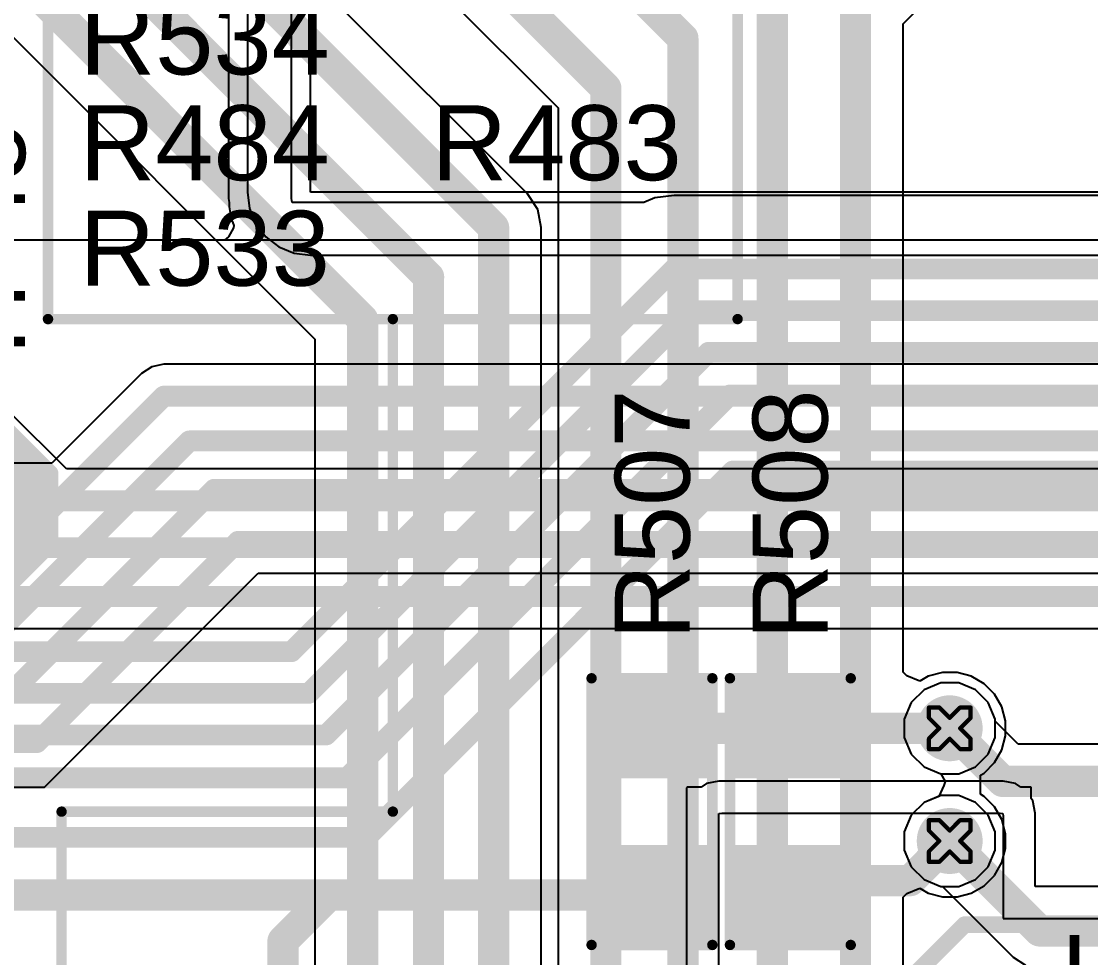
# Model space of a CAD drawing. Header units: inches. Extents: x 0 to 5379, y 0 to 5429.
# Drawn here: x 86.37 to 99.41, y 138.62 to 150.04 of the extents above; entities that cross this region are included whole.
import ezdxf

# ---------------------------------------------------------------- set-up
doc = ezdxf.new("R2010")
doc.units = ezdxf.units.IN
for name, color, linetype in [('Bottom Layer', 5, 'Continuous'), ('Bottom Solder', 6, 'Continuous'), ('Drill Drawing', 1, 'Continuous'), ('GND01', 16, 'Continuous'), ('GND02', 76, 'Continuous'), ('PWR', 156, 'Continuous'), ('SIG 01', 90, 'Continuous'), ('Top Layer', 1, 'Continuous'), ('Top Overlay', 2, 'Continuous'), ('Top Paste', 8, 'Continuous'), ('Top Solder', 216, 'Continuous'), ('Via Holes', 16, 'Continuous')]:
    doc.layers.add(name, color=color, linetype=linetype)
doc.styles.add('Arial', font='', dxfattribs={"height": 0.2})
doc.styles.get('Arial').set_extended_font_data('Arial')

# ---------------------------------------------------------------- blocks, each defined once
blk = doc.blocks.new('T__________154')
at = {"layer": 'Top Layer'}
blk.add_hatch(color=1, dxfattribs=at).paths.add_polyline_path([(0.381, 0.762), (-0.381, 0.762), (-0.762, 0.381), (-0.762, -0.381), (-0.381, -0.762), (0.381, -0.762), (0.762, -0.381), (0.762, 0.381)])
at = {"layer": 'Top Paste'}
blk.add_hatch(color=8, dxfattribs=at).paths.add_polyline_path([(0.381, 0.762), (-0.381, 0.762), (-0.762, 0.381), (-0.762, -0.381), (-0.381, -0.762), (0.381, -0.762), (0.762, -0.381), (0.762, 0.381)])
at = {"layer": 'Top Solder'}
blk.add_hatch(color=216, dxfattribs=at).paths.add_polyline_path([(0.432, 0.864), (-0.432, 0.864), (-0.864, 0.432), (-0.864, -0.432), (-0.432, -0.864), (0.432, -0.864), (0.864, -0.432), (0.864, 0.432)])
at = {"layer": 'Top Overlay'}
for points in [[(-0.432, 0.94, 0.2, 0.2, 0), (-0.94, 0.432, 0.2, 0.2, 0)], [(0.432, 0.94, 0.2, 0.2, 0), (-0.432, 0.94, 0.2, 0.2, 0)], [(0.94, 0.432, 0.2, 0.2, 0), (0.432, 0.94, 0.2, 0.2, 0)], [(-0.94, 0.432, 0.2, 0.2, 0), (-0.94, -0.432, 0.2, 0.2, 0)], [(0.94, 0.432, 0.2, 0.2, 0), (0.94, -0.432, 0.2, 0.2, 0)], [(-0.432, -0.94, 0.2, 0.2, 0), (-0.94, -0.432, 0.2, 0.2, 0)], [(0.94, -0.432, 0.2, 0.2, 0), (0.432, -0.94, 0.2, 0.2, 0)], [(0.432, -0.94, 0.2, 0.2, 0), (-0.432, -0.94, 0.2, 0.2, 0)]]:
    blk.add_lwpolyline(points, format="xyseb", dxfattribs=at)
for points in [[(-0.482, 0.94, 0.1, 0.1, 1), (-0.382, 0.94, 0.1, 0.1, 1)], [(-0.482, 0.94, 0.1, 0.1, 1), (-0.382, 0.94, 0.1, 0.1, 1)], [(0.382, 0.94, 0.1, 0.1, 1), (0.482, 0.94, 0.1, 0.1, 1)], [(0.382, 0.94, 0.1, 0.1, 1), (0.482, 0.94, 0.1, 0.1, 1)], [(-0.99, 0.432, 0.1, 0.1, 1), (-0.89, 0.432, 0.1, 0.1, 1)], [(-0.99, 0.432, 0.1, 0.1, 1), (-0.89, 0.432, 0.1, 0.1, 1)], [(0.89, 0.432, 0.1, 0.1, 1), (0.99, 0.432, 0.1, 0.1, 1)], [(0.89, 0.432, 0.1, 0.1, 1), (0.99, 0.432, 0.1, 0.1, 1)], [(-0.99, -0.432, 0.1, 0.1, 1), (-0.89, -0.432, 0.1, 0.1, 1)], [(-0.99, -0.432, 0.1, 0.1, 1), (-0.89, -0.432, 0.1, 0.1, 1)], [(0.89, -0.432, 0.1, 0.1, 1), (0.99, -0.432, 0.1, 0.1, 1)], [(0.89, -0.432, 0.1, 0.1, 1), (0.99, -0.432, 0.1, 0.1, 1)], [(-0.482, -0.94, 0.1, 0.1, 1), (-0.382, -0.94, 0.1, 0.1, 1)], [(-0.482, -0.94, 0.1, 0.1, 1), (-0.382, -0.94, 0.1, 0.1, 1)], [(0.382, -0.94, 0.1, 0.1, 1), (0.482, -0.94, 0.1, 0.1, 1)], [(0.382, -0.94, 0.1, 0.1, 1), (0.482, -0.94, 0.1, 0.1, 1)]]:
    blk.add_lwpolyline(points, format="xyseb", close=True, dxfattribs=at)
blk = doc.blocks.new('R___0805_270')
at = {"layer": 'Top Layer'}
for points in [[(-1.524, 0.635), (-0.508, 0.635), (-0.508, -0.635), (-1.524, -0.635)], [(0.508, 0.635), (1.524, 0.635), (1.524, -0.635), (0.508, -0.635)]]:
    blk.add_hatch(color=1, dxfattribs=at).paths.add_polyline_path(points)
at = {"layer": 'Top Paste'}
for points in [[(-1.524, 0.635), (-0.508, 0.635), (-0.508, -0.635), (-1.524, -0.635)], [(0.508, 0.635), (1.524, 0.635), (1.524, -0.635), (0.508, -0.635)]]:
    blk.add_hatch(color=8, dxfattribs=at).paths.add_polyline_path(points)
at = {"layer": 'Top Solder'}
for points in [[(-1.6256, 0.7366), (-0.4064, 0.7366), (-0.4064, -0.7366), (-1.6256, -0.7366)], [(0.4064, 0.7366), (1.6256, 0.7366), (1.6256, -0.7366), (0.4064, -0.7366)]]:
    blk.add_hatch(color=216, dxfattribs=at).paths.add_polyline_path(points)
at = {"layer": 'Top Overlay'}
for points in [[(-1.6256, -0.7366, 0.127, 0.127, 0), (-1.6256, 0.7366, 0.127, 0.127, 0)], [(1.6256, 0.7366, 0.127, 0.127, 0), (-1.6256, 0.7366, 0.127, 0.127, 0)], [(1.6256, -0.7366, 0.127, 0.127, 0), (1.6256, 0.7366, 0.127, 0.127, 0)], [(1.6256, -0.7366, 0.127, 0.127, 0), (-1.6256, -0.7366, 0.127, 0.127, 0)]]:
    blk.add_lwpolyline(points, format="xyseb", dxfattribs=at)
for points in [[(-1.65735, 0.7366, 0.0635, 0.0635, 1), (-1.59385, 0.7366, 0.0635, 0.0635, 1)], [(-1.65735, 0.7366, 0.0635, 0.0635, 1), (-1.59385, 0.7366, 0.0635, 0.0635, 1)], [(1.59385, 0.7366, 0.0635, 0.0635, 1), (1.65735, 0.7366, 0.0635, 0.0635, 1)], [(1.59385, 0.7366, 0.0635, 0.0635, 1), (1.65735, 0.7366, 0.0635, 0.0635, 1)], [(-1.65735, -0.7366, 0.0635, 0.0635, 1), (-1.59385, -0.7366, 0.0635, 0.0635, 1)], [(-1.65735, -0.7366, 0.0635, 0.0635, 1), (-1.59385, -0.7366, 0.0635, 0.0635, 1)], [(1.59385, -0.7366, 0.0635, 0.0635, 1), (1.65735, -0.7366, 0.0635, 0.0635, 1)], [(1.59385, -0.7366, 0.0635, 0.0635, 1), (1.65735, -0.7366, 0.0635, 0.0635, 1)]]:
    blk.add_lwpolyline(points, format="xyseb", close=True, dxfattribs=at)
blk = doc.blocks.new('R___0805_271')
at = {"layer": 'Top Layer'}
for points in [[(-1.524, 0.635), (-0.508, 0.635), (-0.508, -0.635), (-1.524, -0.635)], [(0.508, 0.635), (1.524, 0.635), (1.524, -0.635), (0.508, -0.635)]]:
    blk.add_hatch(color=1, dxfattribs=at).paths.add_polyline_path(points)
at = {"layer": 'Top Paste'}
for points in [[(-1.524, 0.635), (-0.508, 0.635), (-0.508, -0.635), (-1.524, -0.635)], [(0.508, 0.635), (1.524, 0.635), (1.524, -0.635), (0.508, -0.635)]]:
    blk.add_hatch(color=8, dxfattribs=at).paths.add_polyline_path(points)
at = {"layer": 'Top Solder'}
for points in [[(-1.6256, 0.7366), (-0.4064, 0.7366), (-0.4064, -0.7366), (-1.6256, -0.7366)], [(0.4064, 0.7366), (1.6256, 0.7366), (1.6256, -0.7366), (0.4064, -0.7366)]]:
    blk.add_hatch(color=216, dxfattribs=at).paths.add_polyline_path(points)
at = {"layer": 'Top Overlay'}
for points in [[(-1.6256, 0.7366, 0.127, 0.127, 0), (-1.6256, -0.7366, 0.127, 0.127, 0)], [(-1.6256, 0.7366, 0.127, 0.127, 0), (1.6256, 0.7366, 0.127, 0.127, 0)], [(1.6256, 0.7366, 0.127, 0.127, 0), (1.6256, -0.7366, 0.127, 0.127, 0)], [(-1.6256, -0.7366, 0.127, 0.127, 0), (1.6256, -0.7366, 0.127, 0.127, 0)]]:
    blk.add_lwpolyline(points, format="xyseb", dxfattribs=at)
for points in [[(-1.65735, 0.7366, 0.0635, 0.0635, 1), (-1.59385, 0.7366, 0.0635, 0.0635, 1)], [(-1.65735, 0.7366, 0.0635, 0.0635, 1), (-1.59385, 0.7366, 0.0635, 0.0635, 1)], [(1.59385, 0.7366, 0.0635, 0.0635, 1), (1.65735, 0.7366, 0.0635, 0.0635, 1)], [(1.59385, 0.7366, 0.0635, 0.0635, 1), (1.65735, 0.7366, 0.0635, 0.0635, 1)], [(-1.65735, -0.7366, 0.0635, 0.0635, 1), (-1.59385, -0.7366, 0.0635, 0.0635, 1)], [(-1.65735, -0.7366, 0.0635, 0.0635, 1), (-1.59385, -0.7366, 0.0635, 0.0635, 1)], [(1.59385, -0.7366, 0.0635, 0.0635, 1), (1.65735, -0.7366, 0.0635, 0.0635, 1)], [(1.59385, -0.7366, 0.0635, 0.0635, 1), (1.65735, -0.7366, 0.0635, 0.0635, 1)]]:
    blk.add_lwpolyline(points, format="xyseb", close=True, dxfattribs=at)

msp = doc.modelspace()

# ---------------------------------------------------------------- hatches: boundary and pattern name
at = {"layer": 'Bottom Layer'}
h = msp.add_hatch(color=5, dxfattribs=at)
edge = h.paths.add_edge_path()
edge.add_arc((97.69, 141.419), 0.3, 0, 360)
h = msp.add_hatch(color=5, dxfattribs=at)
edge = h.paths.add_edge_path()
edge.add_arc((97.69, 140.045), 0.3, 0, 360)
at = {"layer": 'Bottom Solder'}
h = msp.add_hatch(color=6, dxfattribs=at)
edge = h.paths.add_edge_path()
edge.add_arc((97.69, 141.419), 0.402, 0, 360)
h = msp.add_hatch(color=6, dxfattribs=at)
edge = h.paths.add_edge_path()
edge.add_arc((97.69, 140.045), 0.402, 0, 360)
at = {"layer": 'GND01'}
h = msp.add_hatch(color=16, dxfattribs=at)
edge = h.paths.add_edge_path()
edge.add_arc((97.69, 141.419), 0.3, 0, 360)
h = msp.add_hatch(color=16, dxfattribs=at)
edge = h.paths.add_edge_path()
edge.add_arc((97.69, 140.045), 0.3, 0, 360)
at = {"layer": 'GND02'}
h = msp.add_hatch(color=76, dxfattribs=at)
edge = h.paths.add_edge_path()
edge.add_arc((97.69, 141.419), 0.3, 0, 360)
h = msp.add_hatch(color=76, dxfattribs=at)
edge = h.paths.add_edge_path()
edge.add_arc((97.69, 140.045), 0.3, 0, 360)
at = {"layer": 'PWR'}
h = msp.add_hatch(color=156, dxfattribs=at)
edge = h.paths.add_edge_path()
edge.add_arc((97.69, 141.419), 0.3, 0, 360)
h = msp.add_hatch(color=156, dxfattribs=at)
edge = h.paths.add_edge_path()
edge.add_arc((97.69, 140.045), 0.3, 0, 360)
at = {"layer": 'SIG 01'}
h = msp.add_hatch(color=90, dxfattribs=at)
edge = h.paths.add_edge_path()
edge.add_arc((97.69, 141.419), 0.3, 0, 360)
h = msp.add_hatch(color=90, dxfattribs=at)
edge = h.paths.add_edge_path()
edge.add_arc((97.69, 140.045), 0.3, 0, 360)
at = {"layer": 'Top Layer'}
h = msp.add_hatch(color=1, dxfattribs=at)
edge = h.paths.add_edge_path()
edge.add_arc((97.69, 141.419), 0.3, 0, 360)
h = msp.add_hatch(color=1, dxfattribs=at)
edge = h.paths.add_edge_path()
edge.add_arc((97.69, 140.045), 0.3, 0, 360)
at = {"layer": 'Top Solder'}
h = msp.add_hatch(color=216, dxfattribs=at)
edge = h.paths.add_edge_path()
edge.add_arc((97.69, 141.419), 0.402, 0, 360)
h = msp.add_hatch(color=216, dxfattribs=at)
edge = h.paths.add_edge_path()
edge.add_arc((97.69, 140.045), 0.402, 0, 360)
at = {"layer": 'Via Holes'}
h = msp.add_hatch(color=7, dxfattribs=at)
edge = h.paths.add_edge_path()
edge.add_arc((97.69, 141.419), 0.15, 0, 360)
h = msp.add_hatch(color=7, dxfattribs=at)
edge = h.paths.add_edge_path()
edge.add_arc((97.69, 140.045), 0.15, 0, 360)

# ---------------------------------------------------------------- linework, layer by layer
at = {"layer": 'Bottom Layer'}
for p, q in [((89.122, 168.798), (89.122, 147.955)), ((89.891, 147.955), (89.891, 168.798)), ((89.122, 147.955), (89.148, 147.756)), ((116.11, 147.955), (89.891, 147.955)), ((89.148, 147.756), (89.225, 147.571)), ((89.225, 147.571), (89.347, 147.412)), ((89.347, 147.412), (89.506, 147.289)), ((89.506, 147.289), (89.692, 147.213)), ((89.692, 147.213), (89.891, 147.186)), ((89.891, 147.186), (111.665, 147.186)), ((86.916, 144.581), (86.226, 145.271)), ((103.92, 144.581), (86.916, 144.581)), ((79.979, 142.636), (99.555, 142.636)), ((97.58, 141.973), (97.377, 141.888)), ((97.801, 141.973), (97.58, 141.973)), ((98.004, 141.888), (97.801, 141.973)), ((97.377, 141.888), (97.221, 141.732)), ((98.16, 141.732), (98.004, 141.888)), ((97.221, 141.732), (97.136, 141.529)), ((98.244, 141.529), (98.16, 141.732)), ((97.136, 141.529), (97.136, 141.308)), ((98.244, 141.505), (98.244, 141.529)), ((98.526, 141.224), (98.244, 141.505)), ((97.136, 141.308), (97.221, 141.105)), ((101.419, 141.224), (98.526, 141.224)), ((97.221, 141.105), (97.377, 140.949)), ((97.377, 140.949), (97.58, 140.865)), ((97.58, 140.865), (97.633, 140.77)), ((97.633, 140.77), (97.618, 140.722)), ((97.618, 140.722), (97.557, 140.589)), ((97.377, 140.514), (97.221, 140.358)), ((97.557, 140.589), (97.377, 140.514)), ((97.221, 140.358), (97.136, 140.155)), ((97.136, 140.155), (97.136, 139.934)), ((97.136, 139.934), (97.221, 139.731)), ((97.221, 139.731), (97.377, 139.575)), ((97.377, 139.575), (97.58, 139.491)), ((97.58, 139.491), (97.603, 139.491)), ((97.603, 139.491), (98.466, 138.628)), ((98.466, 138.628), (98.466, 138.628)), ((98.466, 138.628), (98.613, 138.53))]:
    msp.add_line(p, q, dxfattribs=at)
for points in [[(85.776, 145.172, 0.254, 0.254, 0), (86.755, 144.193, 0.254, 0.254, 0)], [(86.755, 144.193, 0.254, 0.254, 0), (104.801, 144.193, 0.254, 0.254, 0)], [(80.189, 143.622, 0.254, 0.254, 0), (104.321, 143.622, 0.254, 0.254, 0)], [(79.731, 143.025, 0.254, 0.254, 0), (103.829, 143.025, 0.254, 0.254, 0)], [(97.69, 141.419, 0.381, 0.381, 0), (98.338, 140.771, 0.381, 0.381, 0)], [(98.338, 140.771, 0.381, 0.381, 0), (101.99, 140.771, 0.381, 0.381, 0)], [(97.69, 140.045, 0.381, 0.381, 0), (98.786, 138.949, 0.381, 0.381, 0)], [(98.786, 138.949, 0.381, 0.381, 0), (102.533, 138.949, 0.381, 0.381, 0)]]:
    msp.add_lwpolyline(points, format="xyseb", dxfattribs=at)
for points in [[(86.691, 144.193, 0.127, 0.127, 1), (86.818, 144.193, 0.127, 0.127, 1)], [(86.691, 144.193, 0.127, 0.127, 1), (86.818, 144.193, 0.127, 0.127, 1)], [(97.595, 141.419, 0.191, 0.191, 1), (97.786, 141.419, 0.191, 0.191, 1)], [(98.243, 140.771, 0.191, 0.191, 1), (98.433, 140.771, 0.191, 0.191, 1)], [(98.243, 140.771, 0.191, 0.191, 1), (98.433, 140.771, 0.191, 0.191, 1)], [(97.595, 140.045, 0.191, 0.191, 1), (97.786, 140.045, 0.191, 0.191, 1)], [(98.691, 138.949, 0.191, 0.191, 1), (98.882, 138.949, 0.191, 0.191, 1)], [(98.691, 138.949, 0.191, 0.191, 1), (98.882, 138.949, 0.191, 0.191, 1)]]:
    msp.add_lwpolyline(points, format="xyseb", close=True, dxfattribs=at)
at = {"layer": 'Drill Drawing'}
for points in [[(97.436, 141.546, 0.0508, 0.0508, 0), (97.436, 141.673, 0.0508, 0.0508, 0)], [(97.436, 141.673, 0.0508, 0.0508, 0), (97.563, 141.673, 0.0508, 0.0508, 0)], [(97.563, 141.673, 0.0508, 0.0508, 0), (97.69, 141.546, 0.0508, 0.0508, 0)], [(97.69, 141.546, 0.0508, 0.0508, 0), (97.817, 141.673, 0.0508, 0.0508, 0)], [(97.817, 141.673, 0.0508, 0.0508, 0), (97.944, 141.673, 0.0508, 0.0508, 0)], [(97.944, 141.546, 0.0508, 0.0508, 0), (97.944, 141.673, 0.0508, 0.0508, 0)], [(97.436, 141.546, 0.0508, 0.0508, 0), (97.563, 141.419, 0.0508, 0.0508, 0)], [(97.817, 141.419, 0.0508, 0.0508, 0), (97.944, 141.546, 0.0508, 0.0508, 0)], [(97.436, 141.292, 0.0508, 0.0508, 0), (97.563, 141.419, 0.0508, 0.0508, 0)], [(97.817, 141.419, 0.0508, 0.0508, 0), (97.944, 141.292, 0.0508, 0.0508, 0)], [(97.436, 141.165, 0.0508, 0.0508, 0), (97.436, 141.292, 0.0508, 0.0508, 0)], [(97.563, 141.165, 0.0508, 0.0508, 0), (97.69, 141.292, 0.0508, 0.0508, 0)], [(97.69, 141.292, 0.0508, 0.0508, 0), (97.817, 141.165, 0.0508, 0.0508, 0)], [(97.944, 141.165, 0.0508, 0.0508, 0), (97.944, 141.292, 0.0508, 0.0508, 0)], [(97.436, 141.165, 0.0508, 0.0508, 0), (97.563, 141.165, 0.0508, 0.0508, 0)], [(97.817, 141.165, 0.0508, 0.0508, 0), (97.944, 141.165, 0.0508, 0.0508, 0)], [(97.436, 140.172, 0.0508, 0.0508, 0), (97.436, 140.299, 0.0508, 0.0508, 0)], [(97.436, 140.299, 0.0508, 0.0508, 0), (97.563, 140.299, 0.0508, 0.0508, 0)], [(97.563, 140.299, 0.0508, 0.0508, 0), (97.69, 140.172, 0.0508, 0.0508, 0)], [(97.69, 140.172, 0.0508, 0.0508, 0), (97.817, 140.299, 0.0508, 0.0508, 0)], [(97.817, 140.299, 0.0508, 0.0508, 0), (97.944, 140.299, 0.0508, 0.0508, 0)], [(97.944, 140.172, 0.0508, 0.0508, 0), (97.944, 140.299, 0.0508, 0.0508, 0)], [(97.436, 140.172, 0.0508, 0.0508, 0), (97.563, 140.045, 0.0508, 0.0508, 0)], [(97.817, 140.045, 0.0508, 0.0508, 0), (97.944, 140.172, 0.0508, 0.0508, 0)], [(97.436, 139.918, 0.0508, 0.0508, 0), (97.563, 140.045, 0.0508, 0.0508, 0)], [(97.817, 140.045, 0.0508, 0.0508, 0), (97.944, 139.918, 0.0508, 0.0508, 0)], [(97.436, 139.791, 0.0508, 0.0508, 0), (97.436, 139.918, 0.0508, 0.0508, 0)], [(97.563, 139.791, 0.0508, 0.0508, 0), (97.69, 139.918, 0.0508, 0.0508, 0)], [(97.69, 139.918, 0.0508, 0.0508, 0), (97.817, 139.791, 0.0508, 0.0508, 0)], [(97.944, 139.791, 0.0508, 0.0508, 0), (97.944, 139.918, 0.0508, 0.0508, 0)], [(97.436, 139.791, 0.0508, 0.0508, 0), (97.563, 139.791, 0.0508, 0.0508, 0)], [(97.817, 139.791, 0.0508, 0.0508, 0), (97.944, 139.791, 0.0508, 0.0508, 0)]]:
    msp.add_lwpolyline(points, format="xyseb", dxfattribs=at)
for points in [[(97.424, 141.673, 0.0254, 0.0254, 1), (97.449, 141.673, 0.0254, 0.0254, 1)], [(97.424, 141.673, 0.0254, 0.0254, 1), (97.449, 141.673, 0.0254, 0.0254, 1)], [(97.551, 141.673, 0.0254, 0.0254, 1), (97.576, 141.673, 0.0254, 0.0254, 1)], [(97.551, 141.673, 0.0254, 0.0254, 1), (97.576, 141.673, 0.0254, 0.0254, 1)], [(97.805, 141.673, 0.0254, 0.0254, 1), (97.83, 141.673, 0.0254, 0.0254, 1)], [(97.805, 141.673, 0.0254, 0.0254, 1), (97.83, 141.673, 0.0254, 0.0254, 1)], [(97.932, 141.673, 0.0254, 0.0254, 1), (97.957, 141.673, 0.0254, 0.0254, 1)], [(97.932, 141.673, 0.0254, 0.0254, 1), (97.957, 141.673, 0.0254, 0.0254, 1)], [(97.424, 141.546, 0.0254, 0.0254, 1), (97.449, 141.546, 0.0254, 0.0254, 1)], [(97.424, 141.546, 0.0254, 0.0254, 1), (97.449, 141.546, 0.0254, 0.0254, 1)], [(97.678, 141.546, 0.0254, 0.0254, 1), (97.703, 141.546, 0.0254, 0.0254, 1)], [(97.678, 141.546, 0.0254, 0.0254, 1), (97.703, 141.546, 0.0254, 0.0254, 1)], [(97.932, 141.546, 0.0254, 0.0254, 1), (97.957, 141.546, 0.0254, 0.0254, 1)], [(97.932, 141.546, 0.0254, 0.0254, 1), (97.957, 141.546, 0.0254, 0.0254, 1)], [(97.551, 141.419, 0.0254, 0.0254, 1), (97.576, 141.419, 0.0254, 0.0254, 1)], [(97.551, 141.419, 0.0254, 0.0254, 1), (97.576, 141.419, 0.0254, 0.0254, 1)], [(97.805, 141.419, 0.0254, 0.0254, 1), (97.83, 141.419, 0.0254, 0.0254, 1)], [(97.805, 141.419, 0.0254, 0.0254, 1), (97.83, 141.419, 0.0254, 0.0254, 1)], [(97.424, 141.292, 0.0254, 0.0254, 1), (97.449, 141.292, 0.0254, 0.0254, 1)], [(97.424, 141.292, 0.0254, 0.0254, 1), (97.449, 141.292, 0.0254, 0.0254, 1)], [(97.678, 141.292, 0.0254, 0.0254, 1), (97.703, 141.292, 0.0254, 0.0254, 1)], [(97.678, 141.292, 0.0254, 0.0254, 1), (97.703, 141.292, 0.0254, 0.0254, 1)], [(97.932, 141.292, 0.0254, 0.0254, 1), (97.957, 141.292, 0.0254, 0.0254, 1)], [(97.932, 141.292, 0.0254, 0.0254, 1), (97.957, 141.292, 0.0254, 0.0254, 1)], [(97.424, 141.165, 0.0254, 0.0254, 1), (97.449, 141.165, 0.0254, 0.0254, 1)], [(97.424, 141.165, 0.0254, 0.0254, 1), (97.449, 141.165, 0.0254, 0.0254, 1)], [(97.551, 141.165, 0.0254, 0.0254, 1), (97.576, 141.165, 0.0254, 0.0254, 1)], [(97.551, 141.165, 0.0254, 0.0254, 1), (97.576, 141.165, 0.0254, 0.0254, 1)], [(97.805, 141.165, 0.0254, 0.0254, 1), (97.83, 141.165, 0.0254, 0.0254, 1)], [(97.805, 141.165, 0.0254, 0.0254, 1), (97.83, 141.165, 0.0254, 0.0254, 1)], [(97.932, 141.165, 0.0254, 0.0254, 1), (97.957, 141.165, 0.0254, 0.0254, 1)], [(97.932, 141.165, 0.0254, 0.0254, 1), (97.957, 141.165, 0.0254, 0.0254, 1)], [(97.424, 140.299, 0.0254, 0.0254, 1), (97.449, 140.299, 0.0254, 0.0254, 1)], [(97.424, 140.299, 0.0254, 0.0254, 1), (97.449, 140.299, 0.0254, 0.0254, 1)], [(97.551, 140.299, 0.0254, 0.0254, 1), (97.576, 140.299, 0.0254, 0.0254, 1)], [(97.551, 140.299, 0.0254, 0.0254, 1), (97.576, 140.299, 0.0254, 0.0254, 1)], [(97.805, 140.299, 0.0254, 0.0254, 1), (97.83, 140.299, 0.0254, 0.0254, 1)], [(97.805, 140.299, 0.0254, 0.0254, 1), (97.83, 140.299, 0.0254, 0.0254, 1)], [(97.932, 140.299, 0.0254, 0.0254, 1), (97.957, 140.299, 0.0254, 0.0254, 1)], [(97.932, 140.299, 0.0254, 0.0254, 1), (97.957, 140.299, 0.0254, 0.0254, 1)], [(97.424, 140.172, 0.0254, 0.0254, 1), (97.449, 140.172, 0.0254, 0.0254, 1)], [(97.424, 140.172, 0.0254, 0.0254, 1), (97.449, 140.172, 0.0254, 0.0254, 1)], [(97.678, 140.172, 0.0254, 0.0254, 1), (97.703, 140.172, 0.0254, 0.0254, 1)], [(97.678, 140.172, 0.0254, 0.0254, 1), (97.703, 140.172, 0.0254, 0.0254, 1)], [(97.932, 140.172, 0.0254, 0.0254, 1), (97.957, 140.172, 0.0254, 0.0254, 1)], [(97.932, 140.172, 0.0254, 0.0254, 1), (97.957, 140.172, 0.0254, 0.0254, 1)], [(97.551, 140.045, 0.0254, 0.0254, 1), (97.576, 140.045, 0.0254, 0.0254, 1)], [(97.551, 140.045, 0.0254, 0.0254, 1), (97.576, 140.045, 0.0254, 0.0254, 1)], [(97.805, 140.045, 0.0254, 0.0254, 1), (97.83, 140.045, 0.0254, 0.0254, 1)], [(97.805, 140.045, 0.0254, 0.0254, 1), (97.83, 140.045, 0.0254, 0.0254, 1)], [(97.424, 139.918, 0.0254, 0.0254, 1), (97.449, 139.918, 0.0254, 0.0254, 1)], [(97.424, 139.918, 0.0254, 0.0254, 1), (97.449, 139.918, 0.0254, 0.0254, 1)], [(97.678, 139.918, 0.0254, 0.0254, 1), (97.703, 139.918, 0.0254, 0.0254, 1)], [(97.678, 139.918, 0.0254, 0.0254, 1), (97.703, 139.918, 0.0254, 0.0254, 1)], [(97.932, 139.918, 0.0254, 0.0254, 1), (97.957, 139.918, 0.0254, 0.0254, 1)], [(97.932, 139.918, 0.0254, 0.0254, 1), (97.957, 139.918, 0.0254, 0.0254, 1)], [(97.424, 139.791, 0.0254, 0.0254, 1), (97.449, 139.791, 0.0254, 0.0254, 1)], [(97.424, 139.791, 0.0254, 0.0254, 1), (97.449, 139.791, 0.0254, 0.0254, 1)], [(97.551, 139.791, 0.0254, 0.0254, 1), (97.576, 139.791, 0.0254, 0.0254, 1)], [(97.551, 139.791, 0.0254, 0.0254, 1), (97.576, 139.791, 0.0254, 0.0254, 1)], [(97.805, 139.791, 0.0254, 0.0254, 1), (97.83, 139.791, 0.0254, 0.0254, 1)], [(97.805, 139.791, 0.0254, 0.0254, 1), (97.83, 139.791, 0.0254, 0.0254, 1)], [(97.932, 139.791, 0.0254, 0.0254, 1), (97.957, 139.791, 0.0254, 0.0254, 1)], [(97.932, 139.791, 0.0254, 0.0254, 1), (97.957, 139.791, 0.0254, 0.0254, 1)]]:
    msp.add_lwpolyline(points, format="xyseb", close=True, dxfattribs=at)
at = {"layer": 'GND01'}
for p, q in [((97.58, 141.973), (97.377, 141.888)), ((97.801, 141.973), (97.58, 141.973)), ((98.004, 141.888), (97.801, 141.973)), ((97.377, 141.888), (97.221, 141.732)), ((98.16, 141.732), (98.004, 141.888)), ((97.221, 141.732), (97.136, 141.529)), ((98.244, 141.529), (98.16, 141.732)), ((97.136, 141.529), (97.136, 141.308)), ((98.244, 141.308), (98.244, 141.529)), ((97.136, 141.308), (97.221, 141.105)), ((98.16, 141.105), (98.244, 141.308)), ((97.221, 141.105), (97.377, 140.949)), ((98.004, 140.949), (98.16, 141.105)), ((97.377, 140.949), (97.58, 140.865)), ((97.801, 140.865), (98.004, 140.949)), ((97.58, 140.865), (97.801, 140.865)), ((97.377, 140.514), (97.221, 140.358)), ((97.58, 140.599), (97.377, 140.514)), ((97.801, 140.599), (97.58, 140.599)), ((98.004, 140.514), (97.801, 140.599)), ((98.16, 140.358), (98.004, 140.514)), ((97.221, 140.358), (97.136, 140.155)), ((98.244, 140.155), (98.16, 140.358)), ((97.136, 140.155), (97.136, 139.934)), ((98.244, 139.934), (98.244, 140.155)), ((97.136, 139.934), (97.221, 139.731)), ((98.16, 139.731), (98.244, 139.934)), ((97.221, 139.731), (97.377, 139.575)), ((98.004, 139.575), (98.16, 139.731)), ((97.377, 139.575), (97.58, 139.491)), ((97.801, 139.491), (98.004, 139.575)), ((97.58, 139.491), (97.801, 139.491))]:
    msp.add_line(p, q, dxfattribs=at)
at = {"layer": 'GND02'}
for p, q in [((97.58, 141.973), (97.377, 141.888)), ((97.801, 141.973), (97.58, 141.973)), ((98.004, 141.888), (97.801, 141.973)), ((97.377, 141.888), (97.221, 141.732)), ((98.16, 141.732), (98.004, 141.888)), ((97.221, 141.732), (97.136, 141.529)), ((98.244, 141.529), (98.16, 141.732)), ((97.136, 141.529), (97.136, 141.308)), ((98.244, 141.308), (98.244, 141.529)), ((97.136, 141.308), (97.221, 141.105)), ((98.16, 141.105), (98.244, 141.308)), ((97.221, 141.105), (97.377, 140.949)), ((98.004, 140.949), (98.16, 141.105)), ((97.377, 140.949), (97.58, 140.865)), ((97.801, 140.865), (98.004, 140.949)), ((97.58, 140.865), (97.801, 140.865)), ((97.377, 140.514), (97.221, 140.358)), ((97.58, 140.599), (97.377, 140.514)), ((97.801, 140.599), (97.58, 140.599)), ((98.004, 140.514), (97.801, 140.599)), ((98.16, 140.358), (98.004, 140.514)), ((97.221, 140.358), (97.136, 140.155)), ((98.244, 140.155), (98.16, 140.358)), ((97.136, 140.155), (97.136, 139.934)), ((98.244, 139.934), (98.244, 140.155)), ((97.136, 139.934), (97.221, 139.731)), ((98.16, 139.731), (98.244, 139.934)), ((97.221, 139.731), (97.377, 139.575)), ((98.004, 139.575), (98.16, 139.731)), ((97.377, 139.575), (97.58, 139.491)), ((97.801, 139.491), (98.004, 139.575)), ((97.58, 139.491), (97.801, 139.491))]:
    msp.add_line(p, q, dxfattribs=at)
at = {"layer": 'PWR'}
for p, q in [((88.103, 145.857), (87.955, 145.828)), ((104.69, 145.857), (88.103, 145.857)), ((87.829, 145.743), (86.738, 144.653)), ((87.955, 145.828), (87.829, 145.743)), ((86.738, 144.653), (86.258, 144.653)), ((86.647, 140.702), (89.255, 143.31)), ((89.255, 143.31), (102.119, 143.31)), ((94.723, 140.745), (94.66, 140.702)), ((94.872, 140.774), (94.723, 140.745)), ((98.344, 140.774), (94.872, 140.774)), ((98.493, 140.745), (98.344, 140.774)), ((98.556, 140.702), (98.493, 140.745)), ((56.794, 140.702), (86.647, 140.702)), ((94.489, 140.702), (94.481, 140.695)), ((94.481, 140.695), (94.481, 138.021)), ((94.66, 140.702), (94.489, 140.702)), ((98.684, 140.702), (98.556, 140.702)), ((98.684, 140.563), (98.684, 140.702)), ((98.703, 140.534), (98.684, 140.563)), ((98.733, 140.386), (98.703, 140.534)), ((94.872, 140.378), (94.874, 140.379)), ((94.872, 134.23), (94.872, 140.378)), ((94.874, 140.379), (94.91, 140.386)), ((94.91, 140.386), (98.306, 140.386)), ((98.306, 140.386), (98.338, 140.379)), ((98.338, 140.379), (98.344, 140.348)), ((98.733, 139.491), (98.733, 140.386)), ((98.344, 140.348), (98.344, 139.1)), ((102.26, 139.491), (98.733, 139.491)), ((98.344, 139.1), (102.649, 139.1))]:
    msp.add_line(p, q, dxfattribs=at)
for points in [[(86.5, 143.866, 0.254, 0.254, 0), (88.103, 145.469, 0.254, 0.254, 0)], [(88.103, 145.469, 0.254, 0.254, 0), (104.69, 145.469, 0.254, 0.254, 0)], [(85.905, 142.414, 0.254, 0.254, 0), (88.415, 144.923, 0.254, 0.254, 0)], [(88.415, 144.923, 0.254, 0.254, 0), (104.452, 144.923, 0.254, 0.254, 0)], [(86.214, 141.83, 0.254, 0.254, 0), (88.717, 144.333, 0.254, 0.254, 0)], [(88.717, 144.333, 0.254, 0.254, 0), (107.305, 144.333, 0.254, 0.254, 0)], [(77.103, 143.866, 0.254, 0.254, 0), (86.5, 143.866, 0.254, 0.254, 0)], [(86.554, 141.245, 0.254, 0.254, 0), (89.008, 143.698, 0.254, 0.254, 0)], [(89.008, 143.698, 0.254, 0.254, 0), (106.281, 143.698, 0.254, 0.254, 0)], [(57.677, 141.245, 0.254, 0.254, 0), (86.554, 141.245, 0.254, 0.254, 0)]]:
    msp.add_lwpolyline(points, format="xyseb", dxfattribs=at)
for points in [[(88.04, 145.469, 0.127, 0.127, 1), (88.167, 145.469, 0.127, 0.127, 1)], [(88.04, 145.469, 0.127, 0.127, 1), (88.167, 145.469, 0.127, 0.127, 1)], [(88.351, 144.923, 0.127, 0.127, 1), (88.478, 144.923, 0.127, 0.127, 1)], [(88.351, 144.923, 0.127, 0.127, 1), (88.478, 144.923, 0.127, 0.127, 1)], [(88.654, 144.333, 0.127, 0.127, 1), (88.781, 144.333, 0.127, 0.127, 1)], [(88.654, 144.333, 0.127, 0.127, 1), (88.781, 144.333, 0.127, 0.127, 1)], [(86.437, 143.866, 0.127, 0.127, 1), (86.564, 143.866, 0.127, 0.127, 1)], [(86.437, 143.866, 0.127, 0.127, 1), (86.564, 143.866, 0.127, 0.127, 1)], [(88.944, 143.698, 0.127, 0.127, 1), (89.071, 143.698, 0.127, 0.127, 1)], [(88.944, 143.698, 0.127, 0.127, 1), (89.071, 143.698, 0.127, 0.127, 1)], [(86.491, 141.245, 0.127, 0.127, 1), (86.618, 141.245, 0.127, 0.127, 1)], [(86.491, 141.245, 0.127, 0.127, 1), (86.618, 141.245, 0.127, 0.127, 1)]]:
    msp.add_lwpolyline(points, format="xyseb", close=True, dxfattribs=at)
at = {"layer": 'SIG 01'}
for p, q in [((97.124, 150.008), (108.402, 161.287)), ((86.807, 155.087), (92.912, 148.982)), ((92.538, 147.935), (85.94, 154.533)), ((84.397, 151.71), (89.945, 146.162)), ((97.124, 142.103), (97.124, 150.008)), ((92.912, 148.982), (92.912, 134.395)), ((92.664, 147.746), (92.538, 147.935)), ((92.708, 147.523), (92.664, 147.746)), ((92.708, 136.289), (92.708, 147.523)), ((89.945, 146.162), (89.945, 137.602)), ((97.169, 142.06), (97.124, 142.103)), ((97.327, 141.995), (97.169, 142.06)), ((97.428, 142.053), (97.327, 141.995)), ((97.601, 142.1), (97.428, 142.053)), ((97.78, 142.1), (97.601, 142.1)), ((97.953, 142.053), (97.78, 142.1)), ((98.109, 141.963), (97.953, 142.053)), ((98.235, 141.837), (98.109, 141.963)), ((98.325, 141.681), (98.235, 141.837)), ((98.371, 141.508), (98.325, 141.681)), ((98.371, 141.329), (98.371, 141.508)), ((98.325, 141.156), (98.371, 141.329)), ((98.235, 141), (98.325, 141.156)), ((98.109, 140.874), (98.235, 141)), ((98.066, 140.849), (98.109, 140.874)), ((98.066, 140.614), (98.066, 140.849)), ((98.109, 140.589), (98.066, 140.614)), ((98.235, 140.463), (98.109, 140.589)), ((98.325, 140.307), (98.235, 140.463)), ((98.371, 140.134), (98.325, 140.307)), ((98.371, 139.955), (98.371, 140.134)), ((98.325, 139.782), (98.371, 139.955)), ((98.235, 139.626), (98.325, 139.782)), ((98.109, 139.5), (98.235, 139.626)), ((97.169, 139.403), (97.327, 139.468)), ((97.327, 139.468), (97.428, 139.41)), ((97.953, 139.41), (98.109, 139.5)), ((97.124, 139.36), (97.169, 139.403)), ((97.124, 135.02), (97.124, 139.36)), ((97.428, 139.41), (97.601, 139.364)), ((97.601, 139.364), (97.78, 139.364)), ((97.78, 139.364), (97.953, 139.41))]:
    msp.add_line(p, q, dxfattribs=at)
for points in [[(87.596, 156.67, 0.381, 0.381, 0), (94.435, 149.831, 0.381, 0.381, 0)], [(87.049, 155.669, 0.381, 0.381, 0), (93.495, 149.223, 0.381, 0.381, 0)], [(85.528, 154.121, 0.381, 0.381, 0), (92.126, 147.523, 0.381, 0.381, 0)], [(85.026, 153.226, 0.381, 0.381, 0), (91.332, 146.92, 0.381, 0.381, 0)], [(84.639, 152.292, 0.381, 0.381, 0), (90.528, 146.403, 0.381, 0.381, 0)], [(95.527, 132.895, 0.381, 0.381, 0), (95.527, 150.244, 0.381, 0.381, 0)], [(96.541, 131.23, 0.381, 0.381, 0), (96.541, 150.25, 0.381, 0.381, 0)], [(94.435, 131.395, 0.381, 0.381, 0), (94.435, 149.831, 0.381, 0.381, 0)], [(93.495, 134.395, 0.381, 0.381, 0), (93.495, 149.223, 0.381, 0.381, 0)], [(92.126, 136.289, 0.381, 0.381, 0), (92.126, 147.523, 0.381, 0.381, 0)], [(91.332, 137.482, 0.381, 0.381, 0), (91.332, 146.92, 0.381, 0.381, 0)], [(90.528, 136.914, 0.381, 0.381, 0), (90.528, 146.403, 0.381, 0.381, 0)]]:
    msp.add_lwpolyline(points, format="xyseb", dxfattribs=at)
for points in [[(94.339, 149.831, 0.191, 0.191, 1), (94.53, 149.831, 0.191, 0.191, 1)], [(94.339, 149.831, 0.191, 0.191, 1), (94.53, 149.831, 0.191, 0.191, 1)], [(93.4, 149.223, 0.191, 0.191, 1), (93.59, 149.223, 0.191, 0.191, 1)], [(93.4, 149.223, 0.191, 0.191, 1), (93.59, 149.223, 0.191, 0.191, 1)], [(92.031, 147.523, 0.191, 0.191, 1), (92.221, 147.523, 0.191, 0.191, 1)], [(92.031, 147.523, 0.191, 0.191, 1), (92.221, 147.523, 0.191, 0.191, 1)], [(91.237, 146.92, 0.191, 0.191, 1), (91.428, 146.92, 0.191, 0.191, 1)], [(91.237, 146.92, 0.191, 0.191, 1), (91.428, 146.92, 0.191, 0.191, 1)], [(90.432, 146.403, 0.191, 0.191, 1), (90.623, 146.403, 0.191, 0.191, 1)], [(90.432, 146.403, 0.191, 0.191, 1), (90.623, 146.403, 0.191, 0.191, 1)]]:
    msp.add_lwpolyline(points, format="xyseb", close=True, dxfattribs=at)
at = {"layer": 'Top Layer'}
for p, q in [((88.893, 167.158), (88.893, 147.878)), ((89.662, 147.878), (89.662, 167.158)), ((88.893, 147.878), (88.9, 147.828)), ((88.9, 147.828), (88.9, 147.778)), ((89.669, 147.828), (89.662, 147.878)), ((93.957, 147.828), (89.669, 147.828)), ((94.094, 147.885), (93.957, 147.828)), ((94.327, 147.915), (94.094, 147.885)), ((107.226, 147.915), (94.327, 147.915)), ((94.327, 147.915), (94.327, 147.915)), ((88.9, 147.778), (88.907, 147.728)), ((88.907, 147.728), (88.92, 147.679)), ((88.92, 147.679), (88.926, 147.629)), ((88.926, 147.629), (88.946, 147.583)), ((88.946, 147.583), (88.955, 147.549)), ((88.955, 147.549), (88.952, 147.522)), ((88.892, 147.412), (88.844, 147.371)), ((88.952, 147.522), (88.892, 147.412)), ((301.981, 147.371), (0.381, 147.371)), ((88.844, 147.371), (56.062, 147.371))]:
    msp.add_line(p, q, dxfattribs=at)
for points in [[(89.662, 142.354, 0.254, 0.254, 0), (94.327, 147.019, 0.254, 0.254, 0)], [(94.327, 147.019, 0.254, 0.254, 0), (107.226, 147.019, 0.254, 0.254, 0)], [(89.872, 141.846, 0.254, 0.254, 0), (94.537, 146.511, 0.254, 0.254, 0)], [(94.537, 146.511, 0.254, 0.254, 0), (106.66, 146.511, 0.254, 0.254, 0)], [(90.083, 141.338, 0.254, 0.254, 0), (94.747, 146.003, 0.254, 0.254, 0)], [(94.747, 146.003, 0.254, 0.254, 0), (106.197, 146.003, 0.254, 0.254, 0)], [(90.34, 140.815, 0.254, 0.254, 0), (95.006, 145.482, 0.254, 0.254, 0)], [(95.006, 145.482, 0.254, 0.254, 0), (105.658, 145.482, 0.254, 0.254, 0)], [(90.579, 140.089, 0.254, 0.254, 0), (95.045, 144.555, 0.254, 0.254, 0)], [(95.045, 144.555, 0.254, 0.254, 0), (99.563, 144.555, 0.254, 0.254, 0)], [(76.781, 142.354, 0.254, 0.254, 0), (89.662, 142.354, 0.254, 0.254, 0)], [(76.991, 141.846, 0.254, 0.254, 0), (89.872, 141.846, 0.254, 0.254, 0)], [(94.058, 141.419, 0.381, 0.381, 0), (95.746, 141.419, 0.381, 0.381, 0)], [(95.746, 141.419, 0.381, 0.381, 0), (97.69, 141.419, 0.381, 0.381, 0)], [(77.202, 141.338, 0.254, 0.254, 0), (90.083, 141.338, 0.254, 0.254, 0)], [(77.439, 140.815, 0.254, 0.254, 0), (90.34, 140.815, 0.254, 0.254, 0)], [(97.208, 139.562, 0.381, 0.381, 0), (97.69, 140.045, 0.381, 0.381, 0)], [(82.899, 140.089, 0.254, 0.254, 0), (90.579, 140.089, 0.254, 0.254, 0)], [(95.746, 139.387, 0.381, 0.381, 0), (95.922, 139.562, 0.381, 0.381, 0)], [(95.922, 139.562, 0.381, 0.381, 0), (97.208, 139.562, 0.381, 0.381, 0)], [(83.786, 139.387, 0.381, 0.381, 0), (90.117, 139.387, 0.381, 0.381, 0)], [(89.557, 138.826, 0.381, 0.381, 0), (90.117, 139.387, 0.381, 0.381, 0)], [(90.117, 139.387, 0.381, 0.381, 0), (94.058, 139.387, 0.381, 0.381, 0)], [(96.329, 137.482, 0.203, 0.203, 0), (97.871, 139.024, 0.203, 0.203, 0)], [(97.871, 139.024, 0.203, 0.203, 0), (100.483, 139.024, 0.203, 0.203, 0)], [(89.557, 136.914, 0.381, 0.381, 0), (89.557, 138.826, 0.381, 0.381, 0)]]:
    msp.add_lwpolyline(points, format="xyseb", dxfattribs=at)
for points in [[(94.263, 147.019, 0.127, 0.127, 1), (94.39, 147.019, 0.127, 0.127, 1)], [(94.263, 147.019, 0.127, 0.127, 1), (94.39, 147.019, 0.127, 0.127, 1)], [(94.473, 146.511, 0.127, 0.127, 1), (94.6, 146.511, 0.127, 0.127, 1)], [(94.473, 146.511, 0.127, 0.127, 1), (94.6, 146.511, 0.127, 0.127, 1)], [(94.684, 146.003, 0.127, 0.127, 1), (94.811, 146.003, 0.127, 0.127, 1)], [(94.684, 146.003, 0.127, 0.127, 1), (94.811, 146.003, 0.127, 0.127, 1)], [(94.943, 145.482, 0.127, 0.127, 1), (95.07, 145.482, 0.127, 0.127, 1)], [(94.943, 145.482, 0.127, 0.127, 1), (95.07, 145.482, 0.127, 0.127, 1)], [(94.981, 144.555, 0.127, 0.127, 1), (95.108, 144.555, 0.127, 0.127, 1)], [(94.981, 144.555, 0.127, 0.127, 1), (95.108, 144.555, 0.127, 0.127, 1)], [(89.598, 142.354, 0.127, 0.127, 1), (89.725, 142.354, 0.127, 0.127, 1)], [(89.598, 142.354, 0.127, 0.127, 1), (89.725, 142.354, 0.127, 0.127, 1)], [(89.809, 141.846, 0.127, 0.127, 1), (89.936, 141.846, 0.127, 0.127, 1)], [(89.809, 141.846, 0.127, 0.127, 1), (89.936, 141.846, 0.127, 0.127, 1)], [(93.963, 141.419, 0.191, 0.191, 1), (94.153, 141.419, 0.191, 0.191, 1)], [(95.651, 141.419, 0.191, 0.191, 1), (95.842, 141.419, 0.191, 0.191, 1)], [(95.651, 141.419, 0.191, 0.191, 1), (95.842, 141.419, 0.191, 0.191, 1)], [(97.595, 141.419, 0.191, 0.191, 1), (97.786, 141.419, 0.191, 0.191, 1)], [(90.019, 141.338, 0.127, 0.127, 1), (90.146, 141.338, 0.127, 0.127, 1)], [(90.019, 141.338, 0.127, 0.127, 1), (90.146, 141.338, 0.127, 0.127, 1)], [(90.277, 140.815, 0.127, 0.127, 1), (90.404, 140.815, 0.127, 0.127, 1)], [(90.277, 140.815, 0.127, 0.127, 1), (90.404, 140.815, 0.127, 0.127, 1)], [(97.595, 140.045, 0.191, 0.191, 1), (97.786, 140.045, 0.191, 0.191, 1)], [(90.516, 140.089, 0.127, 0.127, 1), (90.643, 140.089, 0.127, 0.127, 1)], [(90.516, 140.089, 0.127, 0.127, 1), (90.643, 140.089, 0.127, 0.127, 1)], [(95.827, 139.562, 0.191, 0.191, 1), (96.017, 139.562, 0.191, 0.191, 1)], [(95.827, 139.562, 0.191, 0.191, 1), (96.017, 139.562, 0.191, 0.191, 1)], [(97.113, 139.562, 0.191, 0.191, 1), (97.303, 139.562, 0.191, 0.191, 1)], [(97.113, 139.562, 0.191, 0.191, 1), (97.303, 139.562, 0.191, 0.191, 1)], [(90.022, 139.387, 0.191, 0.191, 1), (90.213, 139.387, 0.191, 0.191, 1)], [(90.022, 139.387, 0.191, 0.191, 1), (90.213, 139.387, 0.191, 0.191, 1)], [(90.022, 139.387, 0.191, 0.191, 1), (90.213, 139.387, 0.191, 0.191, 1)], [(93.963, 139.387, 0.191, 0.191, 1), (94.153, 139.387, 0.191, 0.191, 1)], [(95.651, 139.387, 0.191, 0.191, 1), (95.842, 139.387, 0.191, 0.191, 1)], [(97.82, 139.024, 0.102, 0.102, 1), (97.922, 139.024, 0.102, 0.102, 1)], [(97.82, 139.024, 0.102, 0.102, 1), (97.922, 139.024, 0.102, 0.102, 1)], [(89.462, 138.826, 0.191, 0.191, 1), (89.652, 138.826, 0.191, 0.191, 1)], [(89.462, 138.826, 0.191, 0.191, 1), (89.652, 138.826, 0.191, 0.191, 1)]]:
    msp.add_lwpolyline(points, format="xyseb", close=True, dxfattribs=at)
at = {"layer": 'Top Overlay'}
for points in [[(86.69, 146.408, 0.127, 0.127, 0), (86.69, 154.577, 0.127, 0.127, 0)], [(95.103, 146.408, 0.127, 0.127, 0), (95.103, 154.577, 0.127, 0.127, 0)], [(86.69, 146.408, 0.127, 0.127, 0), (95.103, 146.408, 0.127, 0.127, 0)], [(90.896, 140.403, 0.127, 0.127, 0), (90.896, 146.408, 0.127, 0.127, 0)], [(86.856, 136.711, 0.127, 0.127, 0), (86.856, 140.403, 0.127, 0.127, 0)], [(86.856, 140.403, 0.127, 0.127, 0), (90.896, 140.403, 0.127, 0.127, 0)]]:
    msp.add_lwpolyline(points, format="xyseb", dxfattribs=at)
for points in [[(86.658, 146.408, 0.0635, 0.0635, 1), (86.722, 146.408, 0.0635, 0.0635, 1)], [(86.658, 146.408, 0.0635, 0.0635, 1), (86.722, 146.408, 0.0635, 0.0635, 1)], [(90.865, 146.408, 0.0635, 0.0635, 1), (90.928, 146.408, 0.0635, 0.0635, 1)], [(95.071, 146.408, 0.0635, 0.0635, 1), (95.134, 146.408, 0.0635, 0.0635, 1)], [(95.071, 146.408, 0.0635, 0.0635, 1), (95.134, 146.408, 0.0635, 0.0635, 1)], [(86.824, 140.403, 0.0635, 0.0635, 1), (86.887, 140.403, 0.0635, 0.0635, 1)], [(86.824, 140.403, 0.0635, 0.0635, 1), (86.887, 140.403, 0.0635, 0.0635, 1)], [(90.865, 140.403, 0.0635, 0.0635, 1), (90.928, 140.403, 0.0635, 0.0635, 1)], [(90.865, 140.403, 0.0635, 0.0635, 1), (90.928, 140.403, 0.0635, 0.0635, 1)]]:
    msp.add_lwpolyline(points, format="xyseb", close=True, dxfattribs=at)

# ---------------------------------------------------------------- block references
for name, p, rotation in [('T__________154', (85.776, 144.098), 180), ('R___0805_271', (94.058, 140.403), 90), ('R___0805_270', (95.746, 140.403), 270)]:
    msp.add_blockref(name, p, dxfattribs=dict(rotation=rotation))

# ---------------------------------------------------------------- texts
at = {"layer": 'Top Overlay', "style": 'Arial'}
for s, p in [('R534', (87.075, 149.39)), ('R484', (87.075, 148.101)), ('R483', (91.368, 148.101)), ('R533', (87.075, 146.815)), ('U20', (99.055, 137.983))]:
    msp.add_text(s, height=0.9144, dxfattribs=at).set_placement(p)
for s, p in [('TP45', (86.411, 145.746)), ('R507', (94.519, 142.498)), ('R508', (96.2, 142.498))]:
    msp.add_text(s, height=0.9144, rotation=90, dxfattribs=at).set_placement(p)

doc.saveas('drawing.dxf')
